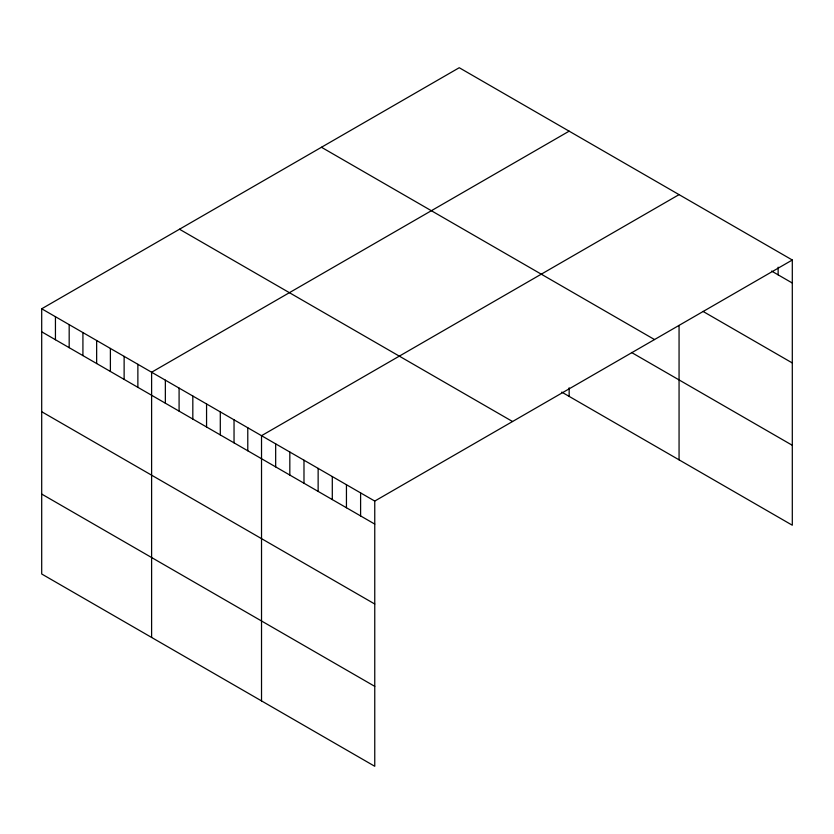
<?xml version="1.0" encoding="UTF-8"?>
<svg xmlns="http://www.w3.org/2000/svg" width="834" height="834" viewBox="0 0 834 834"><rect width="100%" height="100%" fill="white"/><g stroke="black" fill="none" stroke-linecap="round" stroke-linejoin="round"><path stroke-width="1.25" d="M792.3 260.01L374.758 501.067L374.758 766.279L41.7 573.99L41.7 308.778L459.242 67.721L792.3 260.01L792.3 525.222L561.751 392.116M569.153 131.167L151.611 372.235L151.611 637.447M679.064 194.624L261.522 435.692L261.522 700.904M771.617 271.081L792.3 283.028M703.01 311.405L792.3 362.957M321.455 147.264L654.513 339.553M631.505 352.459L792.3 445.293M179.487 229.225L512.545 421.514M41.7 308.778L374.758 501.067M41.7 331.807L374.758 524.096M41.7 411.725L374.758 604.014M41.7 494.072L374.758 686.361M778.143 267.182L778.143 274.855M679.064 325.448L679.064 459.836M569.153 387.779L569.153 396.39M360.601 492.894L360.601 515.923M346.444 484.721L346.444 507.75M332.297 476.558L332.297 499.576M318.14 468.385L318.14 491.403M303.983 460.212L303.983 483.23M289.825 452.038L289.825 475.057M275.668 443.865L275.668 466.884M247.781 427.759L247.781 450.787M234.041 419.825L234.041 442.854M220.301 411.892L220.301 434.921M206.561 403.969L206.561 426.987M192.821 396.035L192.821 419.054M179.091 388.102L179.091 411.12M165.351 380.168L165.351 403.197M137.871 364.302L137.871 387.33M124.13 356.368L124.13 379.397M110.39 348.445L110.39 371.464M96.65 340.512L96.65 363.53M82.92 332.578L82.92 355.597M69.18 324.645L69.18 347.674M55.44 316.712L55.44 339.74"/></g></svg>
